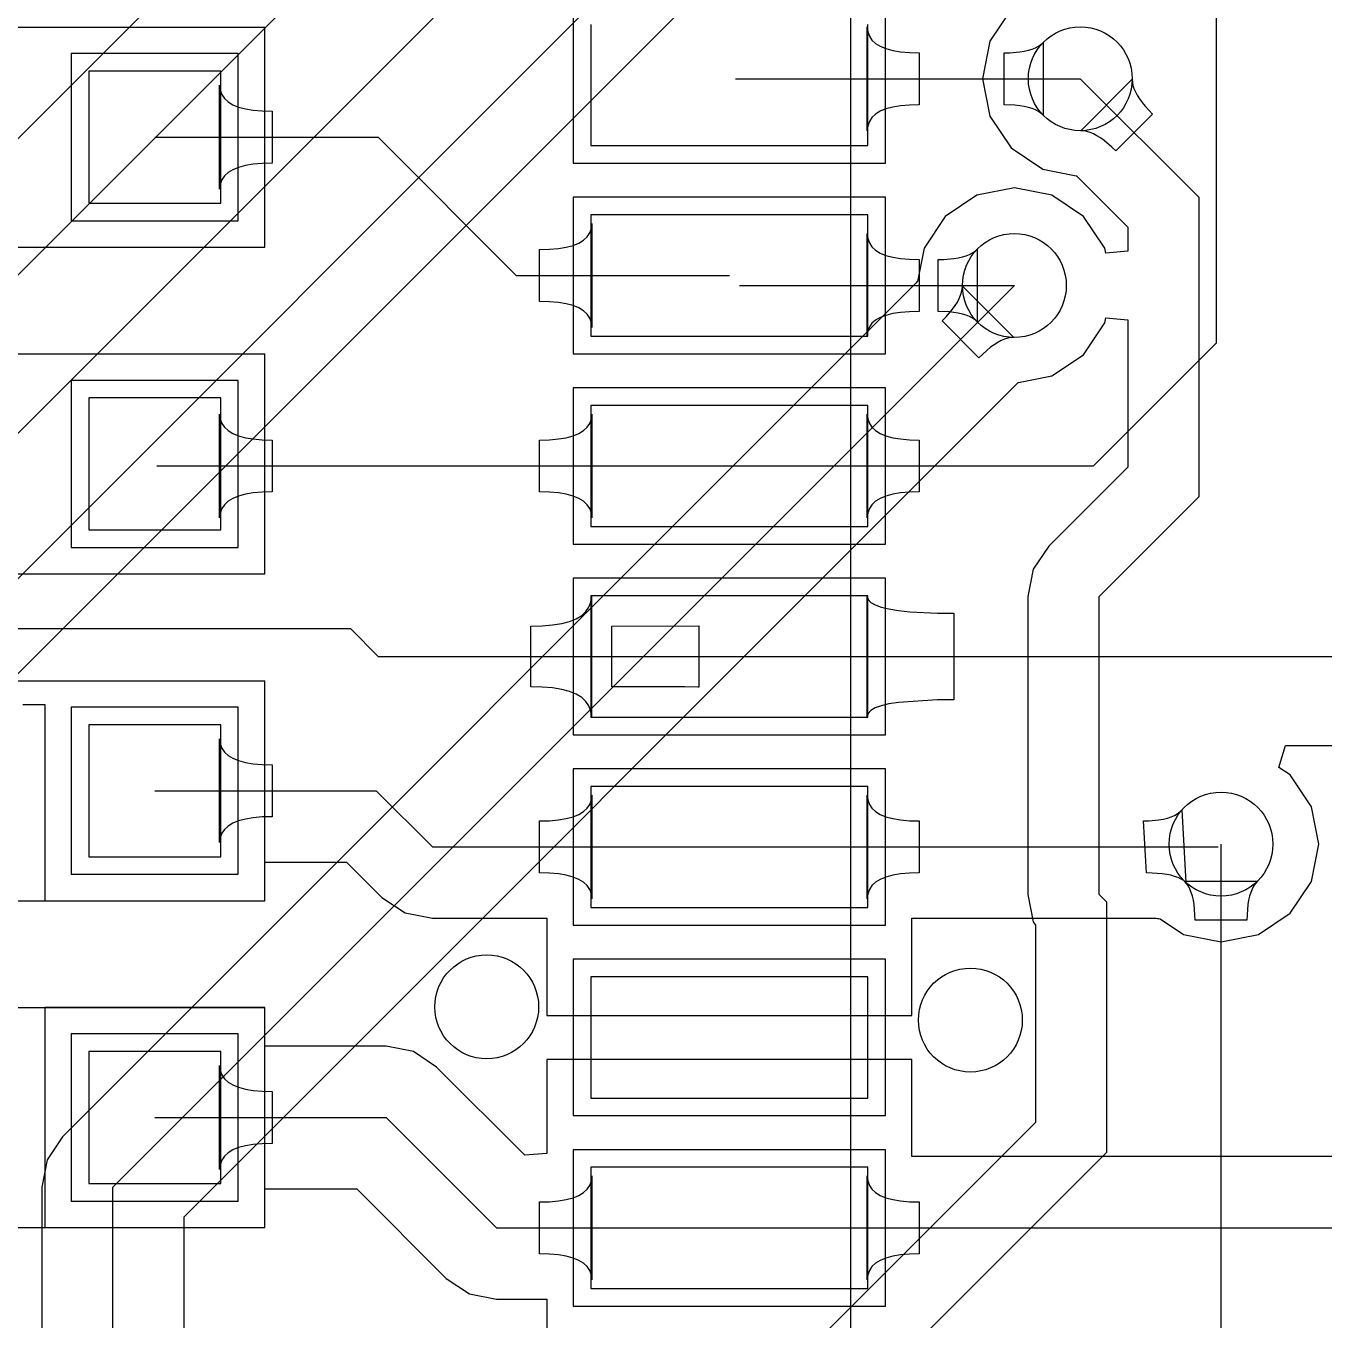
# Model space of a CAD drawing. Header units: millimetres. Extents: x 54.7 to 132.3, y 69.9 to 97.5.
# Drawn here: x 107.42 to 114.92, y 79.14 to 86.61 of the extents above; entities that cross this region are included whole.
import ezdxf

# ---------------------------------------------------------------- set-up
doc = ezdxf.new("R2010")
doc.units = ezdxf.units.MM
for name, color, linetype in [('BottomLayer', 5, 'Continuous'), ('MultiLayer', 9, 'Continuous'), ('TopLayer', 1, 'Continuous'), ('TopOverlay', 2, 'Continuous'), ('TopPaste', 8, 'Continuous'), ('TopSolder', 216, 'Continuous')]:
    doc.layers.add(name, color=color, linetype=linetype)

# ---------------------------------------------------------------- blocks, each defined once
blk = doc.blocks.new('TFC____8')
at = {"layer": 'TopLayer'}
for p, q in [((-6.8406, 2.092), (-6.8406, 1.392)), ((-5.2406, 1.392), (-5.2406, 2.092)), ((-6.8406, 1.392), (-5.2406, 1.392)), ((-5.2406, 0.992), (-6.8406, 0.992)), ((-6.8406, 0.992), (-6.8406, 0.292)), ((-5.2406, 0.292), (-5.2406, 0.992)), ((-6.8406, 0.292), (-5.2406, 0.292)), ((-5.2406, -0.108), (-6.8406, -0.108)), ((-6.8406, -0.108), (-6.8406, -0.808)), ((-5.2406, -0.808), (-5.2406, -0.108)), ((-6.8406, -0.808), (-5.2406, -0.808)), ((-5.2406, -1.208), (-6.8406, -1.208)), ((-6.8406, -1.208), (-6.8406, -1.908)), ((-5.2406, -1.908), (-5.2406, -1.208)), ((-6.8406, -1.908), (-5.2406, -1.908)), ((-5.2406, -2.308), (-6.8406, -2.308)), ((-6.8406, -2.308), (-6.8406, -3.008)), ((-5.2406, -3.008), (-5.2406, -2.308)), ((-6.8406, -3.008), (-5.2406, -3.008)), ((-5.2406, -3.408), (-6.8406, -3.408)), ((-6.8406, -3.408), (-6.8406, -4.108)), ((-5.2406, -4.108), (-5.2406, -3.408)), ((-6.8406, -4.108), (-5.2406, -4.108)), ((-5.2406, -4.508), (-6.8406, -4.508)), ((-6.8406, -4.508), (-6.8406, -5.208)), ((-5.2406, -5.208), (-5.2406, -4.508)), ((-6.8406, -5.208), (-5.2406, -5.208))]:
    blk.add_line(p, q, dxfattribs=at)
at = {"layer": 'TopOverlay'}
blk.add_line((-5.3386, -7.2928), (-5.3386, 5.4072), dxfattribs=at)
at = {"layer": 'TopPaste'}
for p, q in [((-6.8406, 2.092), (-6.8406, 1.392)), ((-5.2406, 1.392), (-5.2406, 2.092)), ((-6.8406, 1.392), (-5.2406, 1.392)), ((-5.2406, 0.992), (-6.8406, 0.992)), ((-6.8406, 0.992), (-6.8406, 0.292)), ((-5.2406, 0.292), (-5.2406, 0.992)), ((-6.8406, 0.292), (-5.2406, 0.292)), ((-5.2406, -0.108), (-6.8406, -0.108)), ((-6.8406, -0.108), (-6.8406, -0.808)), ((-5.2406, -0.808), (-5.2406, -0.108)), ((-6.8406, -0.808), (-5.2406, -0.808)), ((-5.2406, -1.208), (-6.8406, -1.208)), ((-6.8406, -1.208), (-6.8406, -1.908)), ((-5.2406, -1.908), (-5.2406, -1.208)), ((-6.8406, -1.908), (-5.2406, -1.908)), ((-5.2406, -2.308), (-6.8406, -2.308)), ((-6.8406, -2.308), (-6.8406, -3.008)), ((-5.2406, -3.008), (-5.2406, -2.308)), ((-6.8406, -3.008), (-5.2406, -3.008)), ((-5.2406, -3.408), (-6.8406, -3.408)), ((-6.8406, -3.408), (-6.8406, -4.108)), ((-5.2406, -4.108), (-5.2406, -3.408)), ((-6.8406, -4.108), (-5.2406, -4.108)), ((-5.2406, -4.508), (-6.8406, -4.508)), ((-6.8406, -4.508), (-6.8406, -5.208)), ((-5.2406, -5.208), (-5.2406, -4.508)), ((-6.8406, -5.208), (-5.2406, -5.208))]:
    blk.add_line(p, q, dxfattribs=at)
at = {"layer": 'TopSolder'}
for p, q in [((-6.9422, 2.1936), (-6.9422, 1.2904)), ((-5.139, 1.2904), (-5.139, 2.1936)), ((-6.9422, 1.2904), (-5.139, 1.2904)), ((-5.139, 1.0936), (-6.9422, 1.0936)), ((-6.9422, 1.0936), (-6.9422, 0.1904)), ((-5.139, 0.1904), (-5.139, 1.0936)), ((-6.9422, 0.1904), (-5.139, 0.1904)), ((-5.139, -0.0064), (-6.9422, -0.0064)), ((-6.9422, -0.0064), (-6.9422, -0.9096)), ((-5.139, -0.9096), (-5.139, -0.0064)), ((-6.9422, -0.9096), (-5.139, -0.9096)), ((-5.139, -1.1064), (-6.9422, -1.1064)), ((-6.9422, -1.1064), (-6.9422, -2.0096)), ((-5.139, -2.0096), (-5.139, -1.1064)), ((-6.9422, -2.0096), (-5.139, -2.0096)), ((-5.139, -2.2064), (-6.9422, -2.2064)), ((-6.9422, -2.2064), (-6.9422, -3.1096)), ((-5.139, -3.1096), (-5.139, -2.2064)), ((-6.9422, -3.1096), (-5.139, -3.1096)), ((-5.139, -3.3064), (-6.9422, -3.3064)), ((-6.9422, -3.3064), (-6.9422, -4.2096)), ((-5.139, -4.2096), (-5.139, -3.3064)), ((-6.9422, -4.2096), (-5.139, -4.2096)), ((-5.139, -4.4064), (-6.9422, -4.4064)), ((-6.9422, -4.4064), (-6.9422, -5.3096)), ((-5.139, -5.3096), (-5.139, -4.4064)), ((-6.9422, -5.3096), (-5.139, -5.3096))]:
    blk.add_line(p, q, dxfattribs=at)
blk = doc.blocks.new('R0603_20')
at = {"layer": 'TopLayer'}
for p, q in [((-1.0795, 0.381), (-1.0795, -0.381)), ((-0.3175, 0.381), (-1.0795, 0.381)), ((-0.3175, -0.381), (-0.3175, 0.381)), ((0.3175, 0.381), (0.3175, -0.381)), ((1.0795, 0.381), (0.3175, 0.381)), ((1.0795, -0.381), (1.0795, 0.381)), ((-1.0795, -0.381), (-0.3175, -0.381)), ((0.3175, -0.381), (1.0795, -0.381))]:
    blk.add_line(p, q, dxfattribs=at)
at = {"layer": 'TopOverlay'}
for p, q in [((-1.3335, 0.635), (-1.3335, -0.635)), ((1.3335, 0.635), (-1.3335, 0.635)), ((1.3335, 0.635), (1.3335, -0.635)), ((1.3335, -0.635), (-1.3335, -0.635))]:
    blk.add_line(p, q, dxfattribs=at)
at = {"layer": 'TopPaste'}
for p, q in [((-1.0795, 0.381), (-1.0795, -0.381)), ((-0.3175, 0.381), (-1.0795, 0.381)), ((-0.3175, -0.381), (-0.3175, 0.381)), ((0.3175, 0.381), (0.3175, -0.381)), ((1.0795, 0.381), (0.3175, 0.381)), ((1.0795, -0.381), (1.0795, 0.381)), ((-1.0795, -0.381), (-0.3175, -0.381)), ((0.3175, -0.381), (1.0795, -0.381))]:
    blk.add_line(p, q, dxfattribs=at)
at = {"layer": 'TopSolder'}
for p, q in [((-1.1811, 0.4826), (-1.1811, -0.4826)), ((-0.2159, 0.4826), (-1.1811, 0.4826)), ((-0.2159, -0.4826), (-0.2159, 0.4826)), ((0.2159, 0.4826), (0.2159, -0.4826)), ((1.1811, 0.4826), (0.2159, 0.4826)), ((1.1811, -0.4826), (1.1811, 0.4826)), ((-1.1811, -0.4826), (-0.2159, -0.4826)), ((0.2159, -0.4826), (1.1811, -0.4826))]:
    blk.add_line(p, q, dxfattribs=at)
blk = doc.blocks.new('R0603_21')
at = {"layer": 'TopLayer'}
for p, q in [((-1.0795, 0.381), (-1.0795, -0.381)), ((-0.3175, 0.381), (-1.0795, 0.381)), ((-0.3175, -0.381), (-0.3175, 0.381)), ((0.3175, 0.381), (0.3175, -0.381)), ((1.0795, 0.381), (0.3175, 0.381)), ((1.0795, -0.381), (1.0795, 0.381)), ((-1.0795, -0.381), (-0.3175, -0.381)), ((0.3175, -0.381), (1.0795, -0.381))]:
    blk.add_line(p, q, dxfattribs=at)
at = {"layer": 'TopOverlay'}
for p, q in [((-1.3335, 0.635), (-1.3335, -0.635)), ((1.3335, 0.635), (-1.3335, 0.635)), ((1.3335, 0.635), (1.3335, -0.635)), ((1.3335, -0.635), (-1.3335, -0.635))]:
    blk.add_line(p, q, dxfattribs=at)
at = {"layer": 'TopPaste'}
for p, q in [((-1.0795, 0.381), (-1.0795, -0.381)), ((-0.3175, 0.381), (-1.0795, 0.381)), ((-0.3175, -0.381), (-0.3175, 0.381)), ((0.3175, 0.381), (0.3175, -0.381)), ((1.0795, 0.381), (0.3175, 0.381)), ((1.0795, -0.381), (1.0795, 0.381)), ((-1.0795, -0.381), (-0.3175, -0.381)), ((0.3175, -0.381), (1.0795, -0.381))]:
    blk.add_line(p, q, dxfattribs=at)
at = {"layer": 'TopSolder'}
for p, q in [((-1.1811, 0.4826), (-1.1811, -0.4826)), ((-0.2159, 0.4826), (-1.1811, 0.4826)), ((-0.2159, -0.4826), (-0.2159, 0.4826)), ((0.2159, 0.4826), (0.2159, -0.4826)), ((1.1811, 0.4826), (0.2159, 0.4826)), ((1.1811, -0.4826), (1.1811, 0.4826)), ((-1.1811, -0.4826), (-0.2159, -0.4826)), ((0.2159, -0.4826), (1.1811, -0.4826))]:
    blk.add_line(p, q, dxfattribs=at)
blk = doc.blocks.new('R0603_22')
at = {"layer": 'TopLayer'}
for p, q in [((-1.0795, 0.381), (-1.0795, -0.381)), ((-0.3175, 0.381), (-1.0795, 0.381)), ((-0.3175, -0.381), (-0.3175, 0.381)), ((0.3175, 0.381), (0.3175, -0.381)), ((1.0795, 0.381), (0.3175, 0.381)), ((1.0795, -0.381), (1.0795, 0.381)), ((-1.0795, -0.381), (-0.3175, -0.381)), ((0.3175, -0.381), (1.0795, -0.381))]:
    blk.add_line(p, q, dxfattribs=at)
at = {"layer": 'TopOverlay'}
for p, q in [((-1.3335, 0.635), (-1.3335, -0.635)), ((1.3335, 0.635), (-1.3335, 0.635)), ((1.3335, 0.635), (1.3335, -0.635)), ((1.3335, -0.635), (-1.3335, -0.635))]:
    blk.add_line(p, q, dxfattribs=at)
at = {"layer": 'TopPaste'}
for p, q in [((-1.0795, 0.381), (-1.0795, -0.381)), ((-0.3175, 0.381), (-1.0795, 0.381)), ((-0.3175, -0.381), (-0.3175, 0.381)), ((0.3175, 0.381), (0.3175, -0.381)), ((1.0795, 0.381), (0.3175, 0.381)), ((1.0795, -0.381), (1.0795, 0.381)), ((-1.0795, -0.381), (-0.3175, -0.381)), ((0.3175, -0.381), (1.0795, -0.381))]:
    blk.add_line(p, q, dxfattribs=at)
at = {"layer": 'TopSolder'}
for p, q in [((-1.1811, 0.4826), (-1.1811, -0.4826)), ((-0.2159, 0.4826), (-1.1811, 0.4826)), ((-0.2159, -0.4826), (-0.2159, 0.4826)), ((0.2159, 0.4826), (0.2159, -0.4826)), ((1.1811, 0.4826), (0.2159, 0.4826)), ((1.1811, -0.4826), (1.1811, 0.4826)), ((-1.1811, -0.4826), (-0.2159, -0.4826)), ((0.2159, -0.4826), (1.1811, -0.4826))]:
    blk.add_line(p, q, dxfattribs=at)
blk = doc.blocks.new('R0603_23')
at = {"layer": 'TopLayer'}
for p, q in [((-1.0795, 0.381), (-1.0795, -0.381)), ((-0.3175, 0.381), (-1.0795, 0.381)), ((-0.3175, -0.381), (-0.3175, 0.381)), ((0.3175, 0.381), (0.3175, -0.381)), ((1.0795, 0.381), (0.3175, 0.381)), ((1.0795, -0.381), (1.0795, 0.381)), ((-1.0795, -0.381), (-0.3175, -0.381)), ((0.3175, -0.381), (1.0795, -0.381))]:
    blk.add_line(p, q, dxfattribs=at)
at = {"layer": 'TopOverlay'}
for p, q in [((-1.3335, 0.635), (-1.3335, -0.635)), ((1.3335, 0.635), (-1.3335, 0.635)), ((1.3335, 0.635), (1.3335, -0.635)), ((1.3335, -0.635), (-1.3335, -0.635))]:
    blk.add_line(p, q, dxfattribs=at)
at = {"layer": 'TopPaste'}
for p, q in [((-1.0795, 0.381), (-1.0795, -0.381)), ((-0.3175, 0.381), (-1.0795, 0.381)), ((-0.3175, -0.381), (-0.3175, 0.381)), ((0.3175, 0.381), (0.3175, -0.381)), ((1.0795, 0.381), (0.3175, 0.381)), ((1.0795, -0.381), (1.0795, 0.381)), ((-1.0795, -0.381), (-0.3175, -0.381)), ((0.3175, -0.381), (1.0795, -0.381))]:
    blk.add_line(p, q, dxfattribs=at)
at = {"layer": 'TopSolder'}
for p, q in [((-1.1811, 0.4826), (-1.1811, -0.4826)), ((-0.2159, 0.4826), (-1.1811, 0.4826)), ((-0.2159, -0.4826), (-0.2159, 0.4826)), ((0.2159, 0.4826), (0.2159, -0.4826)), ((1.1811, 0.4826), (0.2159, 0.4826)), ((1.1811, -0.4826), (1.1811, 0.4826)), ((-1.1811, -0.4826), (-0.2159, -0.4826)), ((0.2159, -0.4826), (1.1811, -0.4826))]:
    blk.add_line(p, q, dxfattribs=at)

msp = doc.modelspace()

# ---------------------------------------------------------------- linework, layer by layer
at = {"layer": 'BottomLayer'}
for p, q in [((105.7124, 84.3002), (110.328, 88.9158)), ((105.9688, 83.7692), (110.5844, 88.3848)), ((102.8954, 79.7814), (110.9448, 87.8308)), ((102.9208, 78.9686), (111.252, 87.2998)), ((103.1955, 78.6939), (111.4129, 86.9113)), ((113.1132, 86.7086), (112.9907, 86.5254)), ((112.9907, 86.5254), (112.9477, 86.3092)), ((112.9477, 86.3092), (112.9907, 86.093)), ((113.5126, 86.3092), (114.1984, 85.6234)), ((113.5156, 86.0092), (113.8126, 86.3062)), ((113.8126, 86.3062), (113.8136, 86.2891)), ((113.8136, 86.2891), (113.817, 86.2712)), ((113.817, 86.2712), (113.8228, 86.2527)), ((113.8228, 86.2527), (113.8309, 86.2336)), ((113.8309, 86.2336), (113.8414, 86.2137)), ((113.8414, 86.2137), (113.8543, 86.1932)), ((113.8543, 86.1932), (113.8696, 86.172)), ((113.8696, 86.172), (113.8872, 86.1501)), ((112.9907, 86.093), (113.1132, 85.9098)), ((113.9297, 86.1043), (113.7175, 85.8921)), ((113.8872, 86.1501), (113.9297, 86.1043)), ((113.5327, 86.0082), (113.5156, 86.0092)), ((113.5506, 86.0048), (113.5327, 86.0082)), ((113.5691, 85.999), (113.5506, 86.0048)), ((113.5882, 85.9909), (113.5691, 85.999)), ((113.6081, 85.9804), (113.5882, 85.9909)), ((113.6286, 85.9675), (113.6081, 85.9804)), ((113.6498, 85.9522), (113.6286, 85.9675)), ((113.6943, 85.9145), (113.6498, 85.9522)), ((113.1132, 85.9098), (113.2964, 85.7873)), ((113.7175, 85.8921), (113.6943, 85.9145)), ((113.2964, 85.7873), (113.4887, 85.7491)), ((113.4887, 85.7491), (113.4902, 85.748)), ((113.4902, 85.748), (113.4971, 85.7422)), ((113.4971, 85.7422), (113.7865, 85.4528)), ((112.9154, 85.6373), (112.7322, 85.5148)), ((113.1316, 85.6803), (112.9154, 85.6373)), ((113.3478, 85.6373), (113.1316, 85.6803)), ((113.531, 85.5148), (113.3478, 85.6373)), ((114.1984, 83.8962), (114.1984, 85.6234)), ((112.7322, 85.5148), (112.6097, 85.3316)), ((113.6535, 85.3316), (113.531, 85.5148)), ((113.7865, 85.4528), (113.7865, 85.3138)), ((112.6097, 85.3316), (112.5715, 85.1393)), ((113.6595, 85.3012), (113.6535, 85.3316)), ((113.7865, 85.3138), (113.6595, 85.3012)), ((112.5646, 85.1309), (107.6333, 80.1997)), ((107.9246, 79.9084), (113.1316, 85.1154)), ((112.5704, 85.1378), (112.5646, 85.1309)), ((112.5715, 85.1393), (112.5704, 85.1378)), ((112.8306, 85.0953), (112.8316, 85.1124)), ((112.8316, 85.1124), (113.1286, 84.8154)), ((112.8028, 85.0199), (112.8133, 85.0398)), ((112.8133, 85.0398), (112.8214, 85.0589)), ((112.8214, 85.0589), (112.8272, 85.0774)), ((112.8272, 85.0774), (112.8306, 85.0953)), ((112.7369, 84.9337), (112.7746, 84.9782)), ((112.7746, 84.9782), (112.7899, 84.9994)), ((112.7899, 84.9994), (112.8028, 85.0199)), ((112.7145, 84.9105), (112.7369, 84.9337)), ((112.9267, 84.6983), (112.7145, 84.9105)), ((113.531, 84.716), (113.6535, 84.8992)), ((113.6535, 84.8992), (113.6595, 84.9296)), ((113.6595, 84.9296), (113.7865, 84.917)), ((113.7865, 84.917), (113.7865, 84.0668)), ((113.0936, 84.811), (113.0751, 84.8052)), ((113.1115, 84.8144), (113.0936, 84.811)), ((113.1286, 84.8154), (113.1115, 84.8144)), ((112.9725, 84.7408), (112.9267, 84.6983)), ((112.9944, 84.7584), (112.9725, 84.7408)), ((113.0156, 84.7737), (112.9944, 84.7584)), ((113.0361, 84.7866), (113.0156, 84.7737)), ((113.056, 84.7971), (113.0361, 84.7866)), ((113.0751, 84.8052), (113.056, 84.7971)), ((113.3478, 84.5935), (113.531, 84.716)), ((113.1555, 84.5553), (113.3478, 84.5935)), ((108.3365, 79.7378), (113.1497, 84.551)), ((113.1497, 84.551), (113.1514, 84.5524)), ((113.1514, 84.5524), (113.1555, 84.5553)), ((113.7865, 84.0668), (113.3301, 83.6105)), ((113.6214, 83.3192), (114.1984, 83.8962)), ((113.3301, 83.6105), (113.2408, 83.4768)), ((113.2408, 83.4768), (113.2095, 83.3192)), ((113.2095, 83.3192), (113.2095, 81.598)), ((113.6214, 81.598), (113.6214, 83.3192)), ((114.3254, 78.8416), (114.3254, 81.8896)), ((114.1268, 81.6625), (114.1154, 81.6754)), ((114.1154, 81.6754), (114.5354, 81.6754)), ((114.137, 81.6475), (114.1268, 81.6625)), ((114.524, 81.6625), (114.5138, 81.6475)), ((114.5354, 81.6754), (114.524, 81.6625)), ((113.2095, 81.598), (113.2408, 81.4404)), ((113.6214, 81.598), (113.665, 81.5544)), ((114.146, 81.6304), (114.137, 81.6475)), ((114.1538, 81.611), (114.146, 81.6304)), ((114.1604, 81.5896), (114.1538, 81.611)), ((114.1658, 81.5659), (114.1604, 81.5896)), ((114.4904, 81.5896), (114.485, 81.5659)), ((114.497, 81.611), (114.4904, 81.5896)), ((114.5048, 81.6304), (114.497, 81.611)), ((114.5138, 81.6475), (114.5048, 81.6304)), ((113.665, 80.1116), (113.665, 81.5544)), ((114.17, 81.5401), (114.1658, 81.5659)), ((114.1748, 81.4821), (114.17, 81.5401)), ((114.4778, 81.5122), (114.4754, 81.4498)), ((114.4808, 81.5401), (114.4778, 81.5122)), ((114.485, 81.5659), (114.4808, 81.5401)), ((113.2408, 81.4404), (113.2531, 81.422)), ((114.1754, 81.4498), (114.1748, 81.4821)), ((114.4754, 81.4498), (114.1754, 81.4498)), ((113.2531, 81.422), (113.2531, 80.2822)), ((113.2531, 80.2822), (110.7512, 77.7803)), ((107.6333, 80.1997), (107.544, 80.066)), ((110.9218, 77.3684), (113.665, 80.1116)), ((107.544, 80.066), (107.5127, 79.9084)), ((107.5127, 79.9084), (107.5127, 78.7328)), ((107.9246, 78.5622), (107.9246, 79.9084)), ((108.3365, 78.5622), (108.3365, 79.7378))]:
    msp.add_line(p, q, dxfattribs=at)
for centre in [(113.5126, 86.3092), (113.1316, 85.1154), (114.3254, 81.8896), (110.0836, 80.9498), (112.8776, 80.8736)]:
    msp.add_circle(centre, 0.3, dxfattribs=at)
at = {"layer": 'MultiLayer'}
for centre in [(113.5126, 86.3092), (113.1316, 85.1154), (114.3254, 81.8896), (110.0836, 80.9498), (112.8776, 80.8736)]:
    msp.add_circle(centre, 0.3, dxfattribs=at)
at = {"layer": 'TopLayer'}
for p, q in [((114.3, 84.7852), (114.3, 86.7664)), ((112.2821, 86.0092), (112.2821, 86.6092)), ((112.2821, 86.6092), (112.2851, 86.5807)), ((112.2851, 86.5807), (112.2941, 86.5552)), ((112.2941, 86.5552), (112.3091, 86.5327)), ((112.3091, 86.5327), (112.3301, 86.5132)), ((112.3301, 86.5132), (112.3571, 86.4967)), ((112.3571, 86.4967), (112.3901, 86.4832)), ((112.3901, 86.4832), (112.4291, 86.4727)), ((112.4291, 86.4727), (112.4741, 86.4652)), ((112.4741, 86.4652), (112.5251, 86.4607)), ((112.5251, 86.4607), (112.5821, 86.4592)), ((113.1051, 86.4598), (113.1631, 86.4646)), ((113.1631, 86.4646), (113.1889, 86.4688)), ((113.1889, 86.4688), (113.2126, 86.4742)), ((113.2126, 86.4742), (113.234, 86.4808)), ((113.234, 86.4808), (113.2534, 86.4886)), ((113.2534, 86.4886), (113.2705, 86.4976)), ((113.2705, 86.4976), (113.2855, 86.5078)), ((113.2855, 86.5078), (113.2984, 86.5192)), ((113.2984, 86.5192), (113.2984, 86.0992)), ((112.5821, 86.4592), (112.5821, 86.1592)), ((113.0728, 86.4592), (113.1051, 86.4598)), ((113.0728, 86.1592), (113.0728, 86.4592)), ((108.5408, 85.6717), (108.5408, 86.2717)), ((108.5408, 86.2717), (108.5438, 86.2432)), ((108.5438, 86.2432), (108.5529, 86.2177)), ((111.5212, 86.3092), (113.5126, 86.3092)), ((108.5529, 86.2177), (108.5681, 86.1952)), ((108.5681, 86.1952), (108.5893, 86.1757)), ((108.5893, 86.1757), (108.6166, 86.1592)), ((108.6166, 86.1592), (108.6499, 86.1457)), ((108.6499, 86.1457), (108.6893, 86.1352)), ((108.6893, 86.1352), (108.7348, 86.1277)), ((108.7348, 86.1277), (108.7863, 86.1232)), ((108.7863, 86.1232), (108.8439, 86.1217)), ((108.8439, 86.1217), (108.8439, 85.8217)), ((112.3091, 86.0857), (112.2941, 86.0632)), ((112.3301, 86.1052), (112.3091, 86.0857)), ((112.3571, 86.1217), (112.3301, 86.1052)), ((112.3901, 86.1352), (112.3571, 86.1217)), ((112.4291, 86.1457), (112.3901, 86.1352)), ((112.4741, 86.1532), (112.4291, 86.1457)), ((112.5251, 86.1577), (112.4741, 86.1532)), ((112.5821, 86.1592), (112.5251, 86.1577)), ((113.1352, 86.1568), (113.0728, 86.1592)), ((113.1631, 86.1538), (113.1352, 86.1568)), ((113.1889, 86.1496), (113.1631, 86.1538)), ((113.2126, 86.1442), (113.1889, 86.1496)), ((113.234, 86.1376), (113.2126, 86.1442)), ((113.2534, 86.1298), (113.234, 86.1376)), ((113.2705, 86.1208), (113.2534, 86.1298)), ((113.2855, 86.1106), (113.2705, 86.1208)), ((113.2984, 86.0992), (113.2855, 86.1106)), ((112.2851, 86.0377), (112.2821, 86.0092)), ((112.2941, 86.0632), (112.2851, 86.0377)), ((108.1659, 85.9717), (109.4559, 85.9717)), ((109.4559, 85.9717), (110.2544, 85.1732)), ((108.6499, 85.7977), (108.6166, 85.7842)), ((108.6893, 85.8082), (108.6499, 85.7977)), ((108.7348, 85.8157), (108.6893, 85.8082)), ((108.7863, 85.8202), (108.7348, 85.8157)), ((108.8439, 85.8217), (108.7863, 85.8202)), ((108.5529, 85.7257), (108.5438, 85.7002)), ((108.5681, 85.7482), (108.5529, 85.7257)), ((108.5893, 85.7677), (108.5681, 85.7482)), ((108.6166, 85.7842), (108.5893, 85.7677)), ((108.5438, 85.7002), (108.5408, 85.6717)), ((110.664, 85.3967), (110.6792, 85.4192)), ((110.6792, 85.4192), (110.6883, 85.4447)), ((110.6883, 85.4447), (110.6913, 85.4732)), ((110.6913, 85.4732), (110.6913, 84.8732)), ((112.2821, 84.8263), (112.2821, 85.4154)), ((112.2821, 85.4154), (112.2851, 85.3869)), ((110.4973, 85.3292), (110.5428, 85.3367)), ((110.5428, 85.3367), (110.5822, 85.3472)), ((110.5822, 85.3472), (110.6155, 85.3607)), ((110.6155, 85.3607), (110.6428, 85.3772)), ((110.6428, 85.3772), (110.664, 85.3967)), ((112.2851, 85.3869), (112.2941, 85.3614)), ((112.2941, 85.3614), (112.3091, 85.3389)), ((112.3091, 85.3389), (112.3301, 85.3194)), ((110.3882, 85.3232), (110.4458, 85.3247)), ((110.3882, 85.0232), (110.3882, 85.3232)), ((110.4458, 85.3247), (110.4973, 85.3292)), ((112.3301, 85.3194), (112.3571, 85.3029)), ((112.3571, 85.3029), (112.3901, 85.2894)), ((112.3901, 85.2894), (112.4291, 85.2789)), ((112.4291, 85.2789), (112.4741, 85.2714)), ((112.4741, 85.2714), (112.5251, 85.2669)), ((112.5251, 85.2669), (112.5821, 85.2654)), ((112.5821, 85.2654), (112.5821, 84.9654)), ((112.6918, 85.2654), (112.7241, 85.266)), ((112.6918, 84.9654), (112.6918, 85.2654)), ((112.7241, 85.266), (112.7821, 85.2708)), ((112.7821, 85.2708), (112.8079, 85.275)), ((112.8079, 85.275), (112.8316, 85.2804)), ((112.8316, 85.2804), (112.853, 85.287)), ((112.853, 85.287), (112.8724, 85.2948)), ((112.8724, 85.2948), (112.8895, 85.3038)), ((112.8895, 85.3038), (112.9045, 85.314)), ((112.9045, 85.314), (112.9174, 85.3254)), ((112.9174, 85.3254), (112.9174, 84.9054)), ((110.2544, 85.1732), (111.4852, 85.1732)), ((111.543, 85.1154), (113.1316, 85.1154)), ((110.4458, 85.0217), (110.3882, 85.0232)), ((110.4973, 85.0172), (110.4458, 85.0217)), ((110.5428, 85.0097), (110.4973, 85.0172)), ((110.5822, 84.9992), (110.5428, 85.0097)), ((110.6155, 84.9857), (110.5822, 84.9992)), ((110.6428, 84.9692), (110.6155, 84.9857)), ((110.664, 84.9497), (110.6428, 84.9692)), ((112.5251, 84.964), (112.4741, 84.9598)), ((112.5821, 84.9654), (112.5251, 84.964)), ((112.7542, 84.963), (112.6918, 84.9654)), ((112.7821, 84.96), (112.7542, 84.963)), ((110.6792, 84.9272), (110.664, 84.9497)), ((110.6883, 84.9017), (110.6792, 84.9272)), ((110.6913, 84.8732), (110.6883, 84.9017)), ((112.3091, 84.8972), (112.2941, 84.8764)), ((112.3301, 84.9153), (112.3091, 84.8972)), ((112.3571, 84.9306), (112.3301, 84.9153)), ((112.3901, 84.9431), (112.3571, 84.9306)), ((112.4291, 84.9529), (112.3901, 84.9431)), ((112.4741, 84.9598), (112.4291, 84.9529)), ((112.8079, 84.9558), (112.7821, 84.96)), ((112.8316, 84.9504), (112.8079, 84.9558)), ((112.853, 84.9438), (112.8316, 84.9504)), ((112.8724, 84.936), (112.853, 84.9438)), ((112.8895, 84.927), (112.8724, 84.936)), ((112.9045, 84.9168), (112.8895, 84.927)), ((112.9174, 84.9054), (112.9045, 84.9168)), ((112.2851, 84.8527), (112.2821, 84.8263)), ((112.2941, 84.8764), (112.2851, 84.8527)), ((113.588, 84.0732), (114.3, 84.7852)), ((108.5408, 83.7732), (108.5408, 84.3732)), ((108.5408, 84.3732), (108.5438, 84.3447)), ((110.6883, 84.3447), (110.6913, 84.3732)), ((110.6913, 84.3732), (110.6913, 83.7732)), ((112.2821, 83.7732), (112.2821, 84.3732)), ((112.2821, 84.3732), (112.2851, 84.3447)), ((108.5438, 84.3447), (108.5529, 84.3192)), ((108.5529, 84.3192), (108.5681, 84.2967)), ((108.5681, 84.2967), (108.5893, 84.2772)), ((110.6428, 84.2772), (110.664, 84.2967)), ((110.664, 84.2967), (110.6792, 84.3192)), ((110.6792, 84.3192), (110.6883, 84.3447)), ((112.2851, 84.3447), (112.2941, 84.3192)), ((112.2941, 84.3192), (112.3091, 84.2967)), ((112.3091, 84.2967), (112.3301, 84.2772)), ((108.5893, 84.2772), (108.6166, 84.2607)), ((108.6166, 84.2607), (108.6499, 84.2472)), ((108.6499, 84.2472), (108.6893, 84.2367)), ((108.6893, 84.2367), (108.7348, 84.2292)), ((108.7348, 84.2292), (108.7863, 84.2247)), ((108.7863, 84.2247), (108.8439, 84.2232)), ((108.8439, 84.2232), (108.8439, 83.9232)), ((110.3882, 84.2232), (110.4458, 84.2247)), ((110.3882, 83.9232), (110.3882, 84.2232)), ((110.4458, 84.2247), (110.4973, 84.2292)), ((110.4973, 84.2292), (110.5428, 84.2367)), ((110.5428, 84.2367), (110.5822, 84.2472)), ((110.5822, 84.2472), (110.6155, 84.2607)), ((110.6155, 84.2607), (110.6428, 84.2772)), ((112.3301, 84.2772), (112.3571, 84.2607)), ((112.3571, 84.2607), (112.3901, 84.2472)), ((112.3901, 84.2472), (112.4291, 84.2367)), ((112.4291, 84.2367), (112.4741, 84.2292)), ((112.4741, 84.2292), (112.5251, 84.2247)), ((112.5251, 84.2247), (112.5821, 84.2232)), ((112.5821, 84.2232), (112.5821, 83.9232)), ((108.1776, 84.0732), (111.4852, 84.0732)), ((111.4852, 84.0732), (113.588, 84.0732)), ((108.7348, 83.9172), (108.6893, 83.9097)), ((108.7863, 83.9217), (108.7348, 83.9172)), ((108.8439, 83.9232), (108.7863, 83.9217)), ((110.4458, 83.9217), (110.3882, 83.9232)), ((110.4973, 83.9172), (110.4458, 83.9217)), ((110.5428, 83.9097), (110.4973, 83.9172)), ((112.4741, 83.9172), (112.4291, 83.9097)), ((112.5251, 83.9217), (112.4741, 83.9172)), ((112.5821, 83.9232), (112.5251, 83.9217)), ((108.5681, 83.8497), (108.5529, 83.8272)), ((108.5893, 83.8692), (108.5681, 83.8497)), ((108.6166, 83.8857), (108.5893, 83.8692)), ((108.6499, 83.8992), (108.6166, 83.8857)), ((108.6893, 83.9097), (108.6499, 83.8992)), ((110.5822, 83.8992), (110.5428, 83.9097)), ((110.6155, 83.8857), (110.5822, 83.8992)), ((110.6428, 83.8692), (110.6155, 83.8857)), ((110.664, 83.8497), (110.6428, 83.8692)), ((110.6792, 83.8272), (110.664, 83.8497)), ((112.3091, 83.8497), (112.2941, 83.8272)), ((112.3301, 83.8692), (112.3091, 83.8497)), ((112.3571, 83.8857), (112.3301, 83.8692)), ((112.3901, 83.8992), (112.3571, 83.8857)), ((112.4291, 83.9097), (112.3901, 83.8992)), ((108.5438, 83.8017), (108.5408, 83.7732)), ((108.5529, 83.8272), (108.5438, 83.8017)), ((110.6883, 83.8017), (110.6792, 83.8272)), ((110.6913, 83.7732), (110.6883, 83.8017)), ((112.2851, 83.8017), (112.2821, 83.7732)), ((112.2941, 83.8272), (112.2851, 83.8017)), ((110.6847, 83.2875), (110.6882, 83.3201)), ((110.6882, 83.3201), (110.6882, 82.6262)), ((112.2821, 82.6262), (112.2821, 83.3201)), ((112.2821, 83.3201), (112.2871, 83.3017)), ((110.6567, 83.2324), (110.6742, 83.2582)), ((110.6742, 83.2582), (110.6847, 83.2875)), ((112.2871, 83.3017), (112.3021, 83.2852)), ((112.3021, 83.2852), (112.3271, 83.2707)), ((112.3271, 83.2707), (112.3621, 83.2581)), ((112.3621, 83.2581), (112.4071, 83.2474)), ((112.4071, 83.2474), (112.4621, 83.2387)), ((112.4621, 83.2387), (112.5271, 83.2319)), ((110.4642, 83.1551), (110.5167, 83.1637)), ((110.5167, 83.1637), (110.5622, 83.1757)), ((110.5622, 83.1757), (110.6007, 83.1912)), ((110.6007, 83.1912), (110.6322, 83.2101)), ((110.6322, 83.2101), (110.6567, 83.2324)), ((112.5271, 83.2319), (112.6871, 83.2242)), ((112.6871, 83.2242), (112.7821, 83.2232)), ((112.7821, 83.2232), (112.7821, 82.7232)), ((105.41, 83.1342), (109.2962, 83.1342)), ((109.2962, 83.1342), (109.4572, 82.9732)), ((110.3382, 83.1482), (110.4047, 83.1499)), ((110.3382, 82.7982), (110.3382, 83.1482)), ((110.4047, 83.1499), (110.4642, 83.1551)), ((110.8067, 83.1482), (111.3085, 83.1501)), ((110.8067, 82.7982), (110.8067, 83.1482)), ((111.3085, 83.1501), (111.3085, 82.7963)), ((109.4572, 82.9732), (111.4852, 82.9732)), ((111.4852, 82.9732), (115.3328, 82.9732)), ((110.4047, 82.7965), (110.3382, 82.7982)), ((110.4642, 82.7913), (110.4047, 82.7965)), ((110.5167, 82.7827), (110.4642, 82.7913)), ((111.2273, 82.7975), (110.8067, 82.7982)), ((111.3032, 82.7967), (111.2273, 82.7975)), ((111.3085, 82.7963), (111.3032, 82.7967)), ((110.5622, 82.7707), (110.5167, 82.7827)), ((110.6007, 82.7552), (110.5622, 82.7707)), ((110.6322, 82.7363), (110.6007, 82.7552)), ((110.6567, 82.7139), (110.6322, 82.7363)), ((110.6742, 82.6881), (110.6567, 82.7139)), ((112.6871, 82.7222), (112.4621, 82.7077)), ((112.7821, 82.7232), (112.6871, 82.7222)), ((107.4039, 82.6968), (107.5309, 82.6968)), ((107.5309, 82.6968), (107.5309, 81.563)), ((110.6847, 82.6589), (110.6742, 82.6881)), ((110.6882, 82.6262), (110.6847, 82.6589)), ((112.2871, 82.6447), (112.2821, 82.6262)), ((112.3021, 82.6611), (112.2871, 82.6447)), ((112.3271, 82.6757), (112.3021, 82.6611)), ((112.3621, 82.6883), (112.3271, 82.6757)), ((112.4071, 82.699), (112.3621, 82.6883)), ((112.4621, 82.7077), (112.4071, 82.699)), ((108.5408, 81.898), (108.5408, 82.498)), ((108.5408, 82.498), (108.5438, 82.4695)), ((108.5438, 82.4695), (108.5529, 82.444)), ((108.5529, 82.444), (108.5681, 82.4215)), ((108.5681, 82.4215), (108.5893, 82.402)), ((114.66, 82.3323), (114.6985, 82.4593)), ((114.6985, 82.4593), (115.3328, 82.4593)), ((108.5893, 82.402), (108.6166, 82.3855)), ((108.6166, 82.3855), (108.6499, 82.372)), ((108.6499, 82.372), (108.6893, 82.3615)), ((108.6893, 82.3615), (108.7348, 82.354)), ((108.7348, 82.354), (108.7863, 82.3495)), ((108.7863, 82.3495), (108.8439, 82.348)), ((108.8439, 82.348), (108.8439, 82.048)), ((114.7248, 82.289), (114.66, 82.3323)), ((114.8473, 82.1058), (114.7248, 82.289)), ((108.1659, 82.198), (109.445, 82.198)), ((109.445, 82.198), (109.7698, 81.8732)), ((110.664, 82.0967), (110.6792, 82.1192)), ((110.6792, 82.1192), (110.6883, 82.1447)), ((110.6883, 82.1447), (110.6913, 82.1732)), ((110.6913, 82.1732), (110.6913, 81.5732)), ((112.2821, 81.5732), (112.2821, 82.1732)), ((112.2821, 82.1732), (112.2851, 82.1447)), ((112.2851, 82.1447), (112.2941, 82.1192)), ((112.2941, 82.1192), (112.3091, 82.0967)), ((108.7348, 82.042), (108.6893, 82.0345)), ((108.7863, 82.0465), (108.7348, 82.042)), ((108.8439, 82.048), (108.7863, 82.0465)), ((110.4973, 82.0292), (110.5428, 82.0367)), ((110.5428, 82.0367), (110.5822, 82.0472)), ((110.5822, 82.0472), (110.6155, 82.0607)), ((110.6155, 82.0607), (110.6428, 82.0772)), ((110.6428, 82.0772), (110.664, 82.0967)), ((112.3091, 82.0967), (112.3301, 82.0772)), ((112.3301, 82.0772), (112.3571, 82.0607)), ((112.3571, 82.0607), (112.3901, 82.0472)), ((112.3901, 82.0472), (112.4291, 82.0367)), ((112.4291, 82.0367), (112.4741, 82.0292)), ((113.9925, 82.0335), (114.0159, 82.0393)), ((114.0159, 82.0393), (114.0371, 82.0464)), ((114.0371, 82.0464), (114.0562, 82.0547)), ((114.0562, 82.0547), (114.073, 82.0644)), ((114.073, 82.0644), (114.0876, 82.0753)), ((114.0876, 82.0753), (114.1, 82.0876)), ((114.1, 82.0876), (114.123, 81.6682)), ((114.8903, 81.8896), (114.8473, 82.1058)), ((108.5681, 81.9745), (108.5529, 81.952)), ((108.5893, 81.994), (108.5681, 81.9745)), ((108.6166, 82.0105), (108.5893, 81.994)), ((108.6499, 82.024), (108.6166, 82.0105)), ((108.6893, 82.0345), (108.6499, 82.024)), ((110.3882, 82.0232), (110.4458, 82.0247)), ((110.3882, 81.7232), (110.3882, 82.0232)), ((110.4458, 82.0247), (110.4973, 82.0292)), ((112.4741, 82.0292), (112.5251, 82.0247)), ((112.5251, 82.0247), (112.5821, 82.0232)), ((112.5821, 82.0232), (112.5821, 81.7232)), ((113.8768, 82.0232), (113.909, 82.0238)), ((113.8958, 81.7232), (113.8768, 82.0232)), ((113.909, 82.0238), (113.9669, 82.029)), ((113.9669, 82.029), (113.9925, 82.0335)), ((108.5438, 81.9265), (108.5408, 81.898)), ((108.5529, 81.952), (108.5438, 81.9265)), ((114.8473, 81.6734), (114.8903, 81.8896)), ((109.7698, 81.8732), (111.4852, 81.8732)), ((111.4852, 81.8732), (114.309, 81.8732)), ((108.8009, 81.563), (108.8009, 81.7861)), ((108.8009, 81.7861), (109.2744, 81.7861)), ((109.2744, 81.7861), (109.4785, 81.5819)), ((110.4458, 81.7217), (110.3882, 81.7232)), ((110.4973, 81.7172), (110.4458, 81.7217)), ((110.5428, 81.7097), (110.4973, 81.7172)), ((110.5822, 81.6992), (110.5428, 81.7097)), ((110.6155, 81.6857), (110.5822, 81.6992)), ((110.6428, 81.6692), (110.6155, 81.6857)), ((110.664, 81.6497), (110.6428, 81.6692)), ((112.3301, 81.6692), (112.3091, 81.6497)), ((112.3571, 81.6857), (112.3301, 81.6692)), ((112.3901, 81.6992), (112.3571, 81.6857)), ((112.4291, 81.7097), (112.3901, 81.6992)), ((112.4741, 81.7172), (112.4291, 81.7097)), ((112.5251, 81.7217), (112.4741, 81.7172)), ((112.5821, 81.7232), (112.5251, 81.7217)), ((113.9281, 81.7226), (113.8958, 81.7232)), ((113.9864, 81.7182), (113.9281, 81.7226)), ((114.0123, 81.7144), (113.9864, 81.7182)), ((114.0361, 81.7094), (114.0123, 81.7144)), ((114.0577, 81.7034), (114.0361, 81.7094)), ((114.0773, 81.6962), (114.0577, 81.7034)), ((114.0946, 81.688), (114.0773, 81.6962)), ((114.1099, 81.6786), (114.0946, 81.688)), ((114.123, 81.6682), (114.1099, 81.6786)), ((114.7248, 81.4902), (114.8473, 81.6734)), ((110.6792, 81.6272), (110.664, 81.6497)), ((110.6883, 81.6017), (110.6792, 81.6272)), ((110.6913, 81.5732), (110.6883, 81.6017)), ((112.2851, 81.6017), (112.2821, 81.5732)), ((112.2941, 81.6272), (112.2851, 81.6017)), ((112.3091, 81.6497), (112.2941, 81.6272)), ((107.5309, 81.563), (108.8009, 81.563)), ((109.4785, 81.5819), (109.6122, 81.4926)), ((109.6122, 81.4926), (109.7698, 81.4613)), ((109.7698, 81.4613), (110.4312, 81.4613)), ((110.4312, 81.4613), (110.4312, 80.9002)), ((112.5392, 80.9002), (112.5392, 81.4613)), ((112.5392, 81.4613), (113.95, 81.4613)), ((113.95, 81.4613), (113.9576, 81.4607)), ((113.9576, 81.4607), (113.9669, 81.4593)), ((113.9669, 81.4593), (113.9746, 81.4577)), ((113.9746, 81.4577), (114.1092, 81.3677)), ((114.5416, 81.3677), (114.7248, 81.4902)), ((114.1092, 81.3677), (114.3254, 81.3247)), ((114.3254, 81.3247), (114.5416, 81.3677)), ((108.8009, 80.9462), (107.5309, 80.9462)), ((107.5309, 80.9462), (107.5309, 79.6762)), ((108.8009, 80.7231), (108.8009, 80.9462)), ((110.4312, 80.9002), (111.4852, 80.9002)), ((111.4852, 80.9002), (112.5392, 80.9002)), ((109.503, 80.7231), (108.8009, 80.7231)), ((109.6607, 80.6917), (109.503, 80.7231)), ((109.7943, 80.6024), (109.6607, 80.6917)), ((111.4852, 80.6462), (110.4312, 80.6462)), ((110.4312, 80.6462), (110.4312, 80.103)), ((112.5392, 80.6462), (111.4852, 80.6462)), ((112.5392, 80.0851), (112.5392, 80.6462)), ((108.5408, 80.0112), (108.5408, 80.6112)), ((108.5408, 80.6112), (108.5438, 80.5827)), ((108.5438, 80.5827), (108.5529, 80.5572)), ((108.5529, 80.5572), (108.5681, 80.5347)), ((110.3042, 80.0925), (109.7943, 80.6024)), ((108.5681, 80.5347), (108.5893, 80.5152)), ((108.5893, 80.5152), (108.6166, 80.4987)), ((108.6166, 80.4987), (108.6499, 80.4852)), ((108.6499, 80.4852), (108.6893, 80.4747)), ((108.6893, 80.4747), (108.7348, 80.4672)), ((108.7348, 80.4672), (108.7863, 80.4627)), ((108.7863, 80.4627), (108.8439, 80.4612)), ((108.8439, 80.4612), (108.8439, 80.1612)), ((108.1659, 80.3112), (109.503, 80.3112)), ((109.503, 80.3112), (110.141, 79.6732)), ((108.5681, 80.0877), (108.5529, 80.0652)), ((108.5893, 80.1072), (108.5681, 80.0877)), ((108.6166, 80.1237), (108.5893, 80.1072)), ((108.6499, 80.1372), (108.6166, 80.1237)), ((108.6893, 80.1477), (108.6499, 80.1372)), ((108.7348, 80.1552), (108.6893, 80.1477)), ((108.7863, 80.1597), (108.7348, 80.1552)), ((108.8439, 80.1612), (108.7863, 80.1597)), ((110.4312, 80.103), (110.3042, 80.0925)), ((108.5438, 80.0397), (108.5408, 80.0112)), ((108.5529, 80.0652), (108.5438, 80.0397)), ((115.0118, 80.0851), (112.5392, 80.0851)), ((110.6792, 79.9192), (110.6883, 79.9447)), ((110.6883, 79.9447), (110.6913, 79.9732)), ((110.6913, 79.9732), (110.6913, 79.3732)), ((112.2821, 79.3732), (112.2821, 79.9732)), ((112.2821, 79.9732), (112.2851, 79.9447)), ((112.2851, 79.9447), (112.2941, 79.9192)), ((108.8009, 79.6762), (108.8009, 79.8993)), ((108.8009, 79.8993), (109.3324, 79.8993)), ((109.3324, 79.8993), (109.8497, 79.3819)), ((110.6155, 79.8607), (110.6428, 79.8772)), ((110.6428, 79.8772), (110.664, 79.8967)), ((110.664, 79.8967), (110.6792, 79.9192)), ((112.2941, 79.9192), (112.3091, 79.8967)), ((112.3091, 79.8967), (112.3301, 79.8772)), ((112.3301, 79.8772), (112.3571, 79.8607)), ((110.3882, 79.8232), (110.4458, 79.8247)), ((110.3882, 79.5232), (110.3882, 79.8232)), ((110.4458, 79.8247), (110.4973, 79.8292)), ((110.4973, 79.8292), (110.5428, 79.8367)), ((110.5428, 79.8367), (110.5822, 79.8472)), ((110.5822, 79.8472), (110.6155, 79.8607)), ((112.3571, 79.8607), (112.3901, 79.8472)), ((112.3901, 79.8472), (112.4291, 79.8367)), ((112.4291, 79.8367), (112.4741, 79.8292)), ((112.4741, 79.8292), (112.5251, 79.8247)), ((112.5251, 79.8247), (112.5821, 79.8232)), ((112.5821, 79.8232), (112.5821, 79.5232)), ((107.5309, 79.6762), (108.8009, 79.6762)), ((110.141, 79.6732), (111.4852, 79.6732)), ((111.4852, 79.6732), (115.1824, 79.6732)), ((110.4458, 79.5217), (110.3882, 79.5232)), ((110.4973, 79.5172), (110.4458, 79.5217)), ((110.5428, 79.5097), (110.4973, 79.5172)), ((110.5822, 79.4992), (110.5428, 79.5097)), ((110.6155, 79.4857), (110.5822, 79.4992)), ((112.3901, 79.4992), (112.3571, 79.4857)), ((112.4291, 79.5097), (112.3901, 79.4992)), ((112.4741, 79.5172), (112.4291, 79.5097)), ((112.5251, 79.5217), (112.4741, 79.5172)), ((112.5821, 79.5232), (112.5251, 79.5217)), ((110.6428, 79.4692), (110.6155, 79.4857)), ((110.664, 79.4497), (110.6428, 79.4692)), ((110.6792, 79.4272), (110.664, 79.4497)), ((110.6883, 79.4017), (110.6792, 79.4272)), ((112.2941, 79.4272), (112.2851, 79.4017)), ((112.3091, 79.4497), (112.2941, 79.4272)), ((112.3301, 79.4692), (112.3091, 79.4497)), ((112.3571, 79.4857), (112.3301, 79.4692)), ((109.8497, 79.3819), (109.9834, 79.2926)), ((110.6913, 79.3732), (110.6883, 79.4017)), ((112.2851, 79.4017), (112.2821, 79.3732)), ((109.9834, 79.2926), (110.141, 79.2613)), ((110.141, 79.2613), (110.4312, 79.2613)), ((110.4312, 79.2613), (110.4312, 78.9851))]:
    msp.add_line(p, q, dxfattribs=at)
for centre in [(113.5126, 86.3092), (113.1316, 85.1154), (114.3254, 81.8896), (110.0836, 80.9498), (112.8776, 80.8736)]:
    msp.add_circle(centre, 0.3, dxfattribs=at)

# ---------------------------------------------------------------- block references
msp.add_blockref('TFC____8', (117.5258, 84.5312))
at = {"rotation": 180}
for name, p in [('R0603_20', (107.4674, 85.9717)), ('R0603_21', (107.4674, 84.0849)), ('R0603_22', (107.4674, 82.198)), ('R0603_23', (107.4674, 80.3112))]:
    msp.add_blockref(name, p, dxfattribs=at)

doc.saveas('drawing.dxf')
